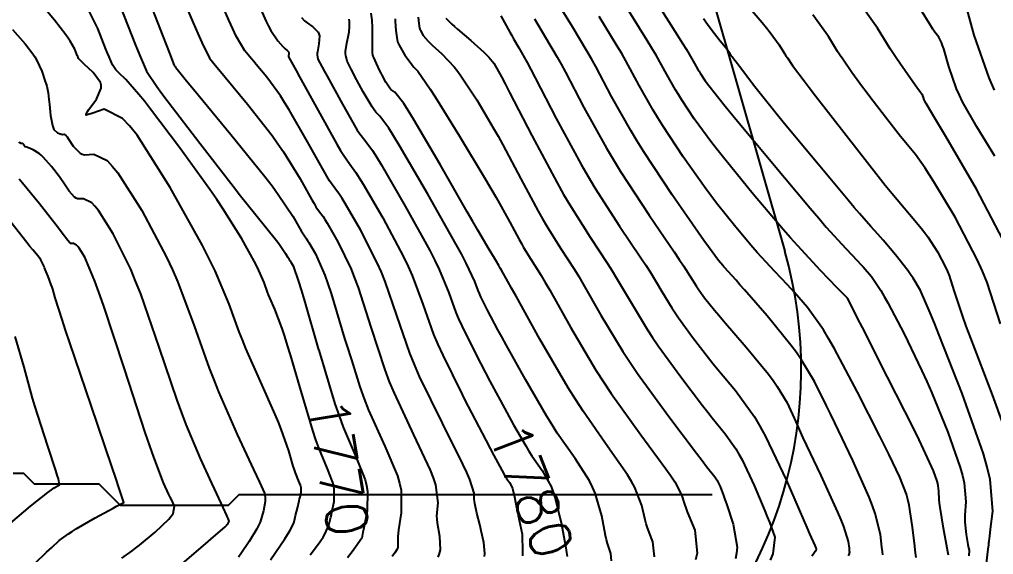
# Model space of a CAD drawing. Header units: metres. Extents: x 837117 to 838479, y 1189012 to 1191015.
# Drawn here: x 837875.6 to 837966.1, y 1189673.7 to 1189723.4 of the extents above; entities that cross this region are included whole.
import ezdxf

# ---------------------------------------------------------------- set-up
doc = ezdxf.new("R2010")
doc.units = ezdxf.units.M
doc.header["$LTSCALE"] = 0.3
for name, color, linetype in [('COTAS 10', 1, 'Continuous'), ('COTAS INT', 252, 'Continuous'), ('DRENAJE', 5, 'Continuous'), ('VIA1', 50, 'Continuous')]:
    doc.layers.add(name, color=color, linetype=linetype)
doc.styles.get("Standard").update_dxf_attribs({"font": 'simplex.shx'})

msp = doc.modelspace()

# ---------------------------------------------------------------- linework, layer by layer
at = {"layer": 'COTAS 10'}
for points in [[(837961.947, 1189673.668), (837961.892, 1189673.956), (837961.826, 1189674.312), (837961.494, 1189676.172), (837961.18, 1189678.101), (837961.124, 1189678.501), (837961.082, 1189678.843), (837961.043, 1189679.596), (837960.998, 1189680.114), (837960.952, 1189680.308), (837960.892, 1189680.525), (837960.553, 1189681.492), (837959.636, 1189683.504), (837959.212, 1189684.379), (837958.713, 1189685.392), (837956.293, 1189690.199), (837953.953, 1189694.796), (837953.504, 1189695.676), (837953.142, 1189696.385), (837952.55, 1189697.53), (837952.151, 1189697.944), (837951.909, 1189698.193), (837951.61, 1189698.5), (837950.058, 1189700.092), (837947.928, 1189702.378), (837947.265, 1189703.122), (837946.571, 1189703.914), (837943.801, 1189707.177), (837941.149, 1189710.429), (837940.53, 1189711.214), (837939.96, 1189711.95), (837938.319, 1189714.191), (837937.127, 1189715.99), (837936.841, 1189716.446), (837936.574, 1189716.885), (837935.77, 1189718.319), (837934.772, 1189720.091), (837934.383, 1189720.742), (837933.944, 1189721.464), (837931.953, 1189724.651)], [(837967.715, 1189701.616), (837964.56, 1189707.665), (837961.696, 1189712.537), (837961.137, 1189713.486), (837960.679, 1189714.262), (837959.873, 1189715.621), (837959.748, 1189715.842), (837959.72, 1189715.9), (837959.694, 1189715.957), (837959.626, 1189716.155), (837959.578, 1189716.312), (837959.566, 1189716.344), (837959.554, 1189716.371), (837959.516, 1189716.428), (837959.292, 1189716.719), (837959.164, 1189716.894), (837959.006, 1189717.11), (837958.197, 1189718.23), (837957.155, 1189719.745), (837956.851, 1189720.21), (837956.54, 1189720.695), (837955.361, 1189722.611), (837953.435, 1189725.334)], [(837884.999, 1189724.484), (837886.307, 1189721.179), (837886.584, 1189720.494), (837886.824, 1189719.908), (837887.386, 1189718.62), (837888.342, 1189717.205), (837888.831, 1189716.539), (837889.417, 1189715.753), (837892.343, 1189711.923), (837895.444, 1189707.929), (837896.141, 1189707.04), (837896.767, 1189706.245), (837898.444, 1189704.157), (837899.474, 1189702.88), (837899.693, 1189702.596), (837899.883, 1189702.343), (837900.328, 1189701.679), (837900.538, 1189701.303), (837900.58, 1189701.232), (837900.614, 1189701.174), (837900.68, 1189701.08), (837900.742, 1189700.996), (837900.775, 1189700.943), (837900.814, 1189700.878), (837901.012, 1189700.538), (837901.524, 1189699.084), (837901.761, 1189698.317), (837902.039, 1189697.391), (837903.39, 1189692.729), (837903.399, 1189692.702), (837904.91, 1189687.731), (837905.296, 1189686.594), (837905.667, 1189685.563), (837906.879, 1189682.729), (837907.711, 1189680.671), (837907.843, 1189680.129), (837907.931, 1189679.599), (837907.892, 1189677.787), (837907.622, 1189676.344), (837907.564, 1189676.046), (837907.515, 1189675.793), (837907.399, 1189675.25), (837906.831, 1189674.402), (837906.497, 1189673.957), (837906.086, 1189673.421)], [(837901.808, 1189723.609), (837902.091, 1189723.29), (837902.2, 1189723.195), (837902.321, 1189723.098), (837902.869, 1189722.726), (837903.339, 1189722.248), (837903.412, 1189722.084), (837903.46, 1189721.907), (837903.424, 1189721.153), (837903.288, 1189720.424), (837903.272, 1189720.262), (837903.266, 1189720.118), (837903.323, 1189719.742), (837903.722, 1189718.983), (837903.93, 1189718.597), (837904.182, 1189718.135), (837905.445, 1189715.831), (837906.728, 1189713.573), (837906.991, 1189713.139), (837907.214, 1189712.789), (837907.688, 1189712.217), (837908.395, 1189711.26), (837908.765, 1189710.667), (837909.211, 1189709.931), (837911.449, 1189706.09), (837913.731, 1189701.952), (837914.204, 1189701.03), (837914.608, 1189700.204), (837915.496, 1189698.029), (837916.152, 1189696.206), (837916.41, 1189695.603), (837916.701, 1189694.958), (837918.029, 1189692.27), (837919.311, 1189689.833), (837919.503, 1189689.467), (837919.886, 1189688.749), (837920.259, 1189688.055), (837921.517, 1189685.759), (837922.649, 1189683.81), (837922.942, 1189683.336), (837923.227, 1189682.89), (837924.183, 1189681.517), (837925.003, 1189680.03), (837925.202, 1189679.513), (837925.389, 1189678.95), (837925.963, 1189676.534), (837926.365, 1189674.331), (837926.444, 1189673.902), (837926.509, 1189673.551)], [(837915.221, 1189723.533), (837915.79, 1189722.978), (837916.023, 1189722.765), (837916.29, 1189722.526), (837917.531, 1189721.447), (837918.748, 1189720.367), (837919.001, 1189720.127), (837919.218, 1189719.913), (837919.695, 1189719.356), (837920.379, 1189718.089), (837920.726, 1189717.428), (837921.141, 1189716.632), (837923.209, 1189712.638), (837925.568, 1189708.229), (837926.167, 1189707.171), (837926.742, 1189706.184), (837928.623, 1189703.209), (837930.263, 1189700.736), (837930.687, 1189700.066), (837931.097, 1189699.402), (837932.468, 1189697.054), (837933.953, 1189694.602), (837934.435, 1189693.872), (837934.947, 1189693.119), (837937.054, 1189690.216), (837939.092, 1189687.553), (837939.562, 1189686.952), (837939.99, 1189686.41), (837941.192, 1189684.945), (837942.172, 1189683.551), (837942.459, 1189683.055), (837942.753, 1189682.511), (837943.873, 1189680.145), (837944.88, 1189677.78), (837945.103, 1189677.236), (837945.302, 1189676.739), (837945.819, 1189675.345), (837945.612, 1189673.785), (837945.356, 1189673.184)], [(837885.109, 1189673.396), (837886.06, 1189674.061), (837886.383, 1189674.307), (837886.731, 1189674.582), (837888.2, 1189675.799), (837889.471, 1189677.016), (837889.694, 1189677.29), (837889.861, 1189677.536), (837889.999, 1189678.199), (837889.703, 1189678.829), (837889.598, 1189679.055), (837889.481, 1189679.303), (837888.975, 1189680.387), (837888.067, 1189682.759), (837887.698, 1189683.82), (837887.278, 1189685.056), (837885.336, 1189690.978), (837883.388, 1189696.867), (837882.964, 1189698.082), (837882.59, 1189699.116), (837881.655, 1189701.348), (837881.122, 1189702.182), (837881.002, 1189702.335), (837880.892, 1189702.454), (837880.595, 1189702.6), (837880.38, 1189702.596), (837880.323, 1189702.621), (837880.267, 1189702.657), (837880.076, 1189702.877), (837879.558, 1189703.577), (837879.296, 1189703.914), (837878.984, 1189704.314), (837877.43, 1189706.279), (837875.866, 1189708.204), (837875.546, 1189708.58)]]:
    msp.add_lwpolyline(points, dxfattribs=at)
at = {"layer": 'COTAS INT'}
for points in [[(837932.12, 1189729.291), (837936.735, 1189721.978), (837937.196, 1189721.24), (837937.581, 1189720.617), (837938.342, 1189719.341), (837938.657, 1189718.779), (837938.761, 1189718.607), (837938.874, 1189718.428), (837939.341, 1189717.722), (837940.588, 1189716.118), (837941.191, 1189715.373), (837941.907, 1189714.497), (837945.425, 1189710.244), (837949.078, 1189705.896), (837949.88, 1189704.959), (837950.589, 1189704.139), (837952.393, 1189702.143), (837953.495, 1189700.991), (837953.762, 1189700.702), (837954.013, 1189700.426), (837954.784, 1189699.54), (837955.653, 1189698.238), (837955.966, 1189697.7), (837956.31, 1189697.086), (837957.816, 1189694.224), (837959.481, 1189690.777), (837959.925, 1189689.793), (837960.363, 1189688.796), (837961.886, 1189685.088), (837963.041, 1189681.79), (837963.246, 1189681.051), (837963.403, 1189680.387), (837963.556, 1189678.621), (837963.459, 1189677.379), (837963.457, 1189677.045), (837963.466, 1189676.716), (837963.59, 1189675.568), (837963.751, 1189674.667), (837963.783, 1189674.494), (837963.809, 1189674.355), (837963.861, 1189674.129), (837963.831, 1189673.601)], [(837889.529, 1189728.256), (837891.717, 1189723.108), (837892.155, 1189722.102), (837892.521, 1189721.278), (837893.237, 1189719.816), (837893.926, 1189718.996), (837894.276, 1189718.576), (837894.693, 1189718.072), (837896.773, 1189715.559), (837899.063, 1189712.631), (837899.613, 1189711.867), (837900.127, 1189711.123), (837901.68, 1189708.602), (837902.757, 1189706.679), (837902.97, 1189706.31), (837903.148, 1189706.013), (837903.483, 1189705.535), (837903.804, 1189705.101), (837903.971, 1189704.833), (837904.173, 1189704.499), (837905.187, 1189702.759), (837906.407, 1189700.232), (837906.738, 1189699.402), (837907.067, 1189698.516), (837908.232, 1189694.849), (837909.542, 1189690.861), (837909.963, 1189689.773), (837910.408, 1189688.693), (837912.222, 1189684.849), (837913.77, 1189681.566), (837914.046, 1189680.839), (837914.257, 1189680.191), (837914.471, 1189678.508), (837914.364, 1189677.325), (837914.372, 1189676.992), (837914.398, 1189676.657), (837914.627, 1189675.426), (837914.682, 1189674.169), (837914.598, 1189673.817), (837914.471, 1189673.464)], [(837918.826, 1189673.551), (837918.853, 1189673.81), (837918.763, 1189674.84), (837918.518, 1189675.927), (837918.448, 1189676.221), (837918.376, 1189676.514), (837918.108, 1189677.548), (837917.903, 1189678.455), (837917.871, 1189678.666), (837917.85, 1189678.861), (837917.863, 1189679.423), (837917.458, 1189680.693), (837917.174, 1189681.333), (837916.814, 1189682.099), (837914.894, 1189685.909), (837912.778, 1189690.258), (837912.296, 1189691.363), (837911.858, 1189692.426), (837910.654, 1189695.909), (837909.581, 1189699.079), (837909.227, 1189699.945), (837908.848, 1189700.805), (837907.274, 1189703.869), (837905.852, 1189706.31), (837905.569, 1189706.777), (837905.334, 1189707.154), (837904.885, 1189707.762), (837904.414, 1189708.433), (837904.166, 1189708.85), (837903.866, 1189709.366), (837902.356, 1189712.064), (837900.655, 1189715.021), (837900.235, 1189715.701), (837899.838, 1189716.32), (837898.586, 1189718.054), (837897.598, 1189719.243), (837897.366, 1189719.518), (837897.153, 1189719.771), (837896.535, 1189720.489), (837895.743, 1189721.874), (837895.42, 1189722.547), (837895.053, 1189723.345), (837893.351, 1189727.273)], [(837887.136, 1189726.401), (837888.915, 1189721.855), (837889.256, 1189720.985), (837889.532, 1189720.283), (837889.977, 1189719.151), (837890.027, 1189719.077), (837890.053, 1189719.042), (837890.083, 1189719.001), (837890.236, 1189718.802), (837891.116, 1189717.724), (837891.605, 1189717.13), (837892.2, 1189716.408), (837895.236, 1189712.729), (837898.391, 1189708.818), (837899.06, 1189707.949), (837899.641, 1189707.173), (837901.004, 1189705.141), (837901.647, 1189703.991), (837901.775, 1189703.771), (837901.881, 1189703.593), (837902.082, 1189703.308), (837902.273, 1189703.048), (837902.373, 1189702.888), (837902.494, 1189702.689), (837903.1, 1189701.649), (837903.965, 1189699.658), (837904.249, 1189698.859), (837904.553, 1189697.954), (837905.811, 1189693.789), (837906.018, 1189693.135), (837906.436, 1189691.806), (837907.226, 1189689.296), (837907.629, 1189688.184), (837908.037, 1189687.128), (837909.551, 1189683.789), (837910.725, 1189681.034), (837910.919, 1189680.346), (837911.056, 1189679.69), (837911.079, 1189677.593), (837910.818, 1189676.011), (837910.776, 1189675.68), (837910.747, 1189675.395), (837910.753, 1189674.753), (837910.768, 1189674.41), (837910.745, 1189674.314), (837910.71, 1189674.217), (837910.487, 1189673.865), (837910.218, 1189673.537)], [(837898.923, 1189673.217), (837900.24, 1189675.168), (837900.497, 1189675.569), (837900.707, 1189675.908), (837901.076, 1189676.629), (837901.167, 1189677.041), (837901.201, 1189677.186), (837901.24, 1189677.345), (837901.414, 1189678.028), (837901.59, 1189678.723), (837901.63, 1189678.889), (837901.665, 1189679.044), (837901.762, 1189679.506), (837901.771, 1189679.911), (837901.751, 1189680.029), (837901.722, 1189680.15), (837901.536, 1189680.609), (837901.243, 1189681.322), (837901.146, 1189681.602), (837901.042, 1189681.918), (837900.609, 1189683.361), (837899.923, 1189685.357), (837899.659, 1189686.022), (837899.363, 1189686.737), (837898.027, 1189689.724), (837896.635, 1189692.847), (837896.304, 1189693.647), (837895.996, 1189694.419), (837895.08, 1189696.973), (837893.775, 1189700.078), (837893.222, 1189701.198), (837892.587, 1189702.43), (837889.599, 1189707.818), (837886.509, 1189712.656), (837885.809, 1189713.542), (837885.176, 1189714.231), (837883.449, 1189715.078), (837882.413, 1189714.728), (837882.214, 1189714.662), (837882.054, 1189714.61), (837881.798, 1189714.531), (837881.792, 1189714.538), (837881.791, 1189714.539), (837881.789, 1189714.54), (837881.784, 1189714.54), (837881.779, 1189714.551), (837881.777, 1189714.56), (837881.775, 1189714.57), (837881.768, 1189714.626), (837881.914, 1189714.883), (837882.009, 1189715.021), (837882.128, 1189715.187), (837882.753, 1189716.026), (837883.179, 1189717.03), (837883.172, 1189717.301), (837883.112, 1189717.568), (837882.443, 1189718.503), (837881.612, 1189719.257), (837881.449, 1189719.409), (837881.316, 1189719.537), (837881.076, 1189719.794), (837880.993, 1189719.984), (837880.957, 1189720.07), (837880.917, 1189720.17), (837880.726, 1189720.652), (837880.298, 1189721.413), (837880.108, 1189721.69), (837879.887, 1189721.996), (837878.828, 1189723.338), (837877.406, 1189725.06)], [(837902.616, 1189673.702), (837903.464, 1189674.837), (837903.608, 1189675.03), (837903.812, 1189675.34), (837903.985, 1189675.626), (837904.357, 1189676.449), (837904.534, 1189677.188), (837904.585, 1189677.42), (837904.636, 1189677.665), (837904.827, 1189678.646), (837904.851, 1189679.755), (837904.797, 1189680.079), (837904.717, 1189680.41), (837904.208, 1189681.669), (837903.404, 1189683.62), (837903.139, 1189684.388), (837902.854, 1189685.254), (837901.669, 1189689.205), (837900.767, 1189692.267), (837900.515, 1189693.12), (837900.25, 1189693.964), (837900.008, 1189694.703), (837899.329, 1189696.507), (837898.856, 1189697.568), (837898.744, 1189697.84), (837898.639, 1189698.103), (837898.327, 1189698.971), (837897.85, 1189700.085), (837897.641, 1189700.503), (837897.398, 1189700.968), (837896.243, 1189703.041), (837894.522, 1189705.79), (837893.922, 1189706.681), (837893.268, 1189707.629), (837890.463, 1189711.519), (837887.777, 1189715.077), (837887.199, 1189715.815), (837886.692, 1189716.445), (837885.462, 1189717.827), (837884.811, 1189718.45), (837884.67, 1189718.602), (837884.546, 1189718.745), (837884.241, 1189719.187), (837883.912, 1189719.939), (837883.773, 1189720.277), (837883.613, 1189720.672), (837882.863, 1189722.568), (837881.659, 1189724.984)], [(837897.641, 1189725.178), (837898.524, 1189723.213), (837898.741, 1189722.783), (837898.947, 1189722.402), (837899.59, 1189721.438), (837900.071, 1189720.905), (837900.175, 1189720.796), (837900.266, 1189720.704), (837900.487, 1189720.51), (837900.591, 1189720.412), (837900.608, 1189720.38), (837900.619, 1189720.347), (837900.617, 1189720.208), (837900.593, 1189720.076), (837900.59, 1189720.047), (837900.589, 1189720.021), (837900.599, 1189719.954), (837901.033, 1189719.159), (837901.299, 1189718.674), (837901.629, 1189718.075), (837903.345, 1189714.957), (837905.091, 1189711.843), (837905.439, 1189711.247), (837905.729, 1189710.766), (837906.287, 1189709.99), (837906.865, 1189709.207), (837907.167, 1189708.722), (837907.532, 1189708.121), (837909.361, 1189704.98), (837911.289, 1189701.379), (837911.715, 1189700.487), (837912.095, 1189699.641), (837913.075, 1189696.969), (837914.083, 1189694.167), (837914.48, 1189693.239), (837914.927, 1189692.247), (837916.74, 1189688.58), (837916.969, 1189688.114), (837918.941, 1189684.334), (837919.345, 1189683.563), (837919.687, 1189682.912), (837920.41, 1189681.555), (837920.715, 1189681.029), (837920.795, 1189680.901), (837920.871, 1189680.781), (837921.13, 1189680.41), (837921.351, 1189680.008), (837921.405, 1189679.868), (837921.455, 1189679.716), (837921.61, 1189679.064), (837921.801, 1189678.09), (837921.873, 1189677.736), (837921.955, 1189677.344), (837922.32, 1189675.623), (837922.332, 1189673.937), (837922.334, 1189673.589)], [(837955.854, 1189673.698), (837955.809, 1189673.993), (837955.786, 1189674.177), (837955.759, 1189674.404), (837955.626, 1189675.593), (837955.134, 1189677.544), (837954.881, 1189678.253), (837954.577, 1189679.033), (837953.058, 1189682.459), (837951.388, 1189685.956), (837950.989, 1189686.782), (837950.618, 1189687.546), (837949.505, 1189689.79), (837948.259, 1189691.844), (837947.803, 1189692.488), (837947.299, 1189693.165), (837945.079, 1189695.881), (837942.985, 1189698.294), (837942.561, 1189698.781), (837942.203, 1189699.188), (837941.474, 1189700), (837941.157, 1189700.341), (837941.059, 1189700.45), (837940.957, 1189700.567), (837940.552, 1189701.043), (837939.633, 1189702.292), (837939.207, 1189702.896), (837938.706, 1189703.612), (837936.275, 1189707.128), (837933.634, 1189711.114), (837933.001, 1189712.126), (837932.41, 1189713.097), (837930.628, 1189716.275), (837929.154, 1189719.038), (837928.756, 1189719.748), (837928.363, 1189720.435), (837926.983, 1189722.717), (837925.628, 1189724.923)], [(837942.786, 1189725.302), (837944.638, 1189723.129), (837945.034, 1189722.644), (837945.379, 1189722.208), (837946.204, 1189721.054), (837946.697, 1189720.258), (837946.833, 1189720.047), (837946.969, 1189719.841), (837947.457, 1189719.135), (837948.516, 1189717.73), (837949.01, 1189717.084), (837949.592, 1189716.326), (837952.424, 1189712.66), (837955.396, 1189708.865), (837956.068, 1189708.026), (837956.673, 1189707.279), (837958.312, 1189705.345), (837959.45, 1189703.992), (837959.739, 1189703.611), (837960.017, 1189703.228), (837960.927, 1189701.82), (837961.671, 1189700.405), (837961.843, 1189700.016), (837962.002, 1189699.63), (837962.454, 1189698.246), (837963.216, 1189695.922), (837963.571, 1189694.943), (837963.987, 1189693.818), (837966.007, 1189688.544), (837967.918, 1189683.247)], [(837963.481, 1189725.027), (837964.306, 1189721.96), (837965.683, 1189718.005), (837966.194, 1189716.856)], [(837934.611, 1189673.497), (837934.469, 1189674.895), (837933.962, 1189676.21), (837933.844, 1189676.577), (837933.735, 1189676.945), (837933.426, 1189678.282), (837932.796, 1189679.936), (837932.485, 1189680.504), (837932.115, 1189681.118), (837930.288, 1189683.732), (837927.974, 1189687.044), (837927.297, 1189688.098), (837926.605, 1189689.212), (837923.973, 1189693.732), (837921.76, 1189697.702), (837921.331, 1189698.469), (837920.982, 1189699.092), (837920.384, 1189700.143), (837920.301, 1189700.276), (837920.275, 1189700.32), (837920.248, 1189700.367), (837920.143, 1189700.563), (837919.938, 1189700.925), (837919.849, 1189701.076), (837919.745, 1189701.249), (837919.253, 1189702.059), (837918.196, 1189703.849), (837917.737, 1189704.64), (837917.206, 1189705.56), (837914.685, 1189709.949), (837912.222, 1189714.159), (837911.727, 1189714.966), (837911.313, 1189715.617), (837910.492, 1189716.672), (837910.184, 1189716.835), (837910.094, 1189716.924), (837910.001, 1189717.032), (837909.647, 1189717.579), (837909.288, 1189718.254), (837909.192, 1189718.443), (837909.098, 1189718.632), (837908.771, 1189719.32), (837908.52, 1189719.892), (837908.474, 1189720.008), (837908.438, 1189720.105), (837908.391, 1189720.304), (837908.406, 1189720.593), (837908.409, 1189720.747), (837908.411, 1189720.933), (837908.414, 1189721.873), (837908.391, 1189722.9), (837908.377, 1189723.141), (837908.359, 1189723.364), (837908.265, 1189724.011)], [(837920.331, 1189723.739), (837921.154, 1189722.25), (837921.344, 1189721.914), (837921.518, 1189721.609), (837922.013, 1189720.783), (837922.782, 1189719.405), (837923.13, 1189718.754), (837923.535, 1189717.985), (837925.486, 1189714.231), (837927.806, 1189709.949), (837928.445, 1189708.846), (837929.082, 1189707.78), (837931.369, 1189704.231), (837933.357, 1189701.284), (837933.805, 1189700.598), (837934.209, 1189699.968), (837935.3, 1189698.162), (837936.226, 1189696.631), (837936.527, 1189696.176), (837936.847, 1189695.706), (837938.162, 1189693.894), (837939.651, 1189691.981), (837940.081, 1189691.447), (837940.518, 1189690.912), (837942.162, 1189688.964), (837943.911, 1189686.498), (837944.415, 1189685.636), (837944.928, 1189684.695), (837946.853, 1189680.651), (837948.466, 1189676.948), (837948.782, 1189676.224), (837949.042, 1189675.629), (837949.511, 1189674.568), (837949.592, 1189674.39), (837949.608, 1189674.352), (837949.621, 1189674.32), (837949.644, 1189674.247), (837949.648, 1189674.215), (837949.649, 1189674.209), (837949.649, 1189674.204), (837949.651, 1189674.196), (837949.647, 1189674.185), (837949.644, 1189674.178), (837949.641, 1189674.17), (837949.623, 1189674.125), (837949.601, 1189674.073), (837949.589, 1189674.049), (837949.566, 1189674.011), (837949.357, 1189673.724), (837949.234, 1189673.555)], [(837966.797, 1189695.141), (837965.545, 1189698.974), (837965.106, 1189700.046), (837964.628, 1189701.121), (837962.568, 1189705.042), (837960.59, 1189708.341), (837960.164, 1189709.024), (837959.79, 1189709.608), (837958.876, 1189710.889), (837958.102, 1189711.802), (837957.816, 1189712.155), (837957.499, 1189712.551), (837956.095, 1189714.343), (837954.637, 1189716.243), (837954.285, 1189716.706), (837953.957, 1189717.143), (837952.961, 1189718.496), (837952.111, 1189719.724), (837951.875, 1189720.082), (837951.639, 1189720.448), (837950.782, 1189721.833), (837949.349, 1189723.838)], [(837966.254, 1189710.716), (837964.572, 1189713.442), (837963.254, 1189715.763), (837962.957, 1189716.378), (837962.689, 1189716.981), (837961.966, 1189719.057), (837961.502, 1189720.689), (837961.397, 1189721.011), (837961.302, 1189721.278), (837961.047, 1189721.774), (837960.673, 1189722.25), (837960.504, 1189722.503), (837960.307, 1189722.81), (837959.358, 1189724.359)], [(837930.626, 1189673.133), (837930.557, 1189673.813), (837930.259, 1189674.736), (837930.169, 1189675.093), (837930.075, 1189675.495), (837929.712, 1189677.312), (837929.099, 1189679.407), (837928.848, 1189679.984), (837928.562, 1189680.559), (837927.235, 1189682.625), (837925.582, 1189685), (837925.09, 1189685.771), (837924.582, 1189686.591), (837922.625, 1189689.962), (837920.832, 1189693.199), (837920.428, 1189693.934), (837920.065, 1189694.6), (837919.089, 1189696.426), (837918.475, 1189697.669), (837918.34, 1189697.967), (837918.221, 1189698.246), (837917.918, 1189699.089), (837917.122, 1189700.767), (837916.693, 1189701.572), (837916.172, 1189702.526), (837913.536, 1189707.2), (837910.89, 1189711.742), (837910.363, 1189712.611), (837909.926, 1189713.313), (837909.09, 1189714.444), (837908.699, 1189714.812), (837908.542, 1189715.032), (837908.364, 1189715.302), (837907.546, 1189716.705), (837906.735, 1189718.195), (837906.561, 1189718.52), (837906.41, 1189718.807), (837906.047, 1189719.531), (837905.91, 1189720.078), (837905.901, 1189720.254), (837905.904, 1189720.44), (837906.019, 1189721.204), (837906.177, 1189721.947), (837906.207, 1189722.121), (837906.232, 1189722.281), (837906.27, 1189722.746), (837906.262, 1189723.082), (837906.258, 1189723.161), (837906.252, 1189723.233), (837906.221, 1189723.445)], [(837910.496, 1189723.466), (837910.52, 1189723.228), (837910.558, 1189722.376), (837910.688, 1189721.515), (837910.77, 1189721.27), (837910.872, 1189721.023), (837911.406, 1189720.108), (837911.994, 1189719.312), (837912.131, 1189719.14), (837912.256, 1189718.988), (837912.611, 1189718.612), (837913.375, 1189717.541), (837913.758, 1189716.95), (837914.215, 1189716.232), (837916.484, 1189712.577), (837918.877, 1189708.622), (837919.412, 1189707.715), (837919.892, 1189706.889), (837921.165, 1189704.588), (837922.022, 1189702.987), (837922.239, 1189702.603), (837922.448, 1189702.245), (837923.131, 1189701.165), (837924.075, 1189699.64), (837924.449, 1189699.001), (837924.872, 1189698.268), (837926.805, 1189694.839), (837929.177, 1189690.847), (837929.876, 1189689.759), (837930.594, 1189688.679), (837933.341, 1189684.839), (837935.669, 1189681.677), (837936.122, 1189681.023), (837936.493, 1189680.465), (837937.14, 1189679.253), (837937.396, 1189678.394), (837937.519, 1189678.06), (837937.665, 1189677.684), (837938.382, 1189675.977), (837938.596, 1189673.86), (837938.425, 1189673.227)], [(837912.648, 1189723.616), (837912.702, 1189723.042), (837912.766, 1189722.619), (837912.806, 1189722.5), (837912.856, 1189722.379), (837913.117, 1189721.931), (837913.581, 1189721.39), (837913.759, 1189721.21), (837913.958, 1189721.017), (837914.856, 1189720.214), (837915.982, 1189719.022), (837916.326, 1189718.585), (837916.683, 1189718.101), (837918.089, 1189715.966), (837919.628, 1189713.355), (837920.069, 1189712.571), (837920.517, 1189711.761), (837922.187, 1189708.613), (837923.795, 1189705.608), (837924.203, 1189704.887), (837924.595, 1189704.214), (837925.877, 1189702.187), (837927.169, 1189700.188), (837927.568, 1189699.533), (837927.984, 1189698.835), (837929.636, 1189695.947), (837931.68, 1189692.573), (837932.343, 1189691.568), (837933.048, 1189690.533), (837935.947, 1189686.538), (837938.534, 1189683.125), (837939.042, 1189682.457), (837939.461, 1189681.908), (837940.223, 1189680.925), (837940.406, 1189680.664), (837940.46, 1189680.571), (837940.515, 1189680.469), (837940.724, 1189680.027), (837941.044, 1189679.189), (837941.168, 1189678.837), (837941.308, 1189678.434), (837941.944, 1189676.547), (837942.292, 1189674.414), (837942.25, 1189673.856), (837942.148, 1189673.312)], [(837923.464, 1189723.466), (837924.498, 1189721.75), (837925.573, 1189719.92), (837925.943, 1189719.251), (837926.344, 1189718.511), (837928.057, 1189715.253), (837930.153, 1189711.458), (837930.796, 1189710.379), (837931.466, 1189709.289), (837934.115, 1189705.253), (837936.451, 1189701.832), (837936.924, 1189701.131), (837937.321, 1189700.535), (837938.131, 1189699.269), (837938.5, 1189698.661), (837938.619, 1189698.479), (837938.746, 1189698.293), (837939.269, 1189697.572), (837940.21, 1189696.409), (837940.6, 1189695.943), (837941.047, 1189695.414), (837943.131, 1189692.984), (837945.207, 1189690.465), (837945.649, 1189689.879), (837946.033, 1189689.342), (837946.939, 1189687.808), (837947.742, 1189686.034), (837948.06, 1189685.346), (837948.421, 1189684.573), (837950.072, 1189681.071), (837951.636, 1189677.658), (837951.941, 1189676.942), (837952.192, 1189676.324), (837952.635, 1189674.92), (837952.704, 1189674.31), (837952.718, 1189674.193), (837952.729, 1189674.099), (837952.752, 1189673.947), (837952.678, 1189673.735), (837952.628, 1189673.602)], [(837958.956, 1189673.449), (837958.889, 1189673.888), (837958.855, 1189674.16), (837958.815, 1189674.499), (837958.617, 1189676.266), (837958.289, 1189678.314), (837958.168, 1189678.828), (837958.034, 1189679.32), (837957.438, 1189680.908), (837956.418, 1189682.993), (837956.017, 1189683.799), (837955.564, 1189684.705), (837953.498, 1189688.799), (837951.323, 1189692.891), (837950.801, 1189693.795), (837950.315, 1189694.6), (837948.849, 1189696.678), (837947.631, 1189698.058), (837947.3, 1189698.422), (837946.972, 1189698.778), (837945.811, 1189700), (837944.559, 1189701.342), (837944.173, 1189701.775), (837943.771, 1189702.233), (837942.177, 1189704.11), (837940.391, 1189706.36), (837939.868, 1189707.055), (837939.333, 1189707.781), (837937.297, 1189710.659), (837935.381, 1189713.552), (837934.921, 1189714.286), (837934.492, 1189714.991), (837933.199, 1189717.297), (837931.963, 1189719.564), (837931.569, 1189720.245), (837931.154, 1189720.949), (837929.468, 1189723.684)], [(837965.494, 1189672.885), (837965.627, 1189674.211), (837965.683, 1189674.628), (837965.694, 1189674.716), (837965.703, 1189674.793), (837965.723, 1189674.972), (837965.783, 1189675.461), (837965.818, 1189675.734), (837965.861, 1189676.066), (837966.085, 1189677.762), (837965.813, 1189680.704), (837965.544, 1189681.822), (837965.192, 1189683.072), (837963.219, 1189688.684), (837961.09, 1189694.088), (837960.639, 1189695.207), (837960.248, 1189696.162), (837959.338, 1189698.249), (837958.667, 1189699.376), (837958.427, 1189699.725), (837958.163, 1189700.091), (837957.017, 1189701.55), (837955.876, 1189702.908), (837955.616, 1189703.211), (837955.38, 1189703.481), (837954.729, 1189704.195), (837953.676, 1189705.389), (837953.188, 1189705.963), (837952.613, 1189706.642), (837949.825, 1189709.976), (837946.87, 1189713.55), (837946.19, 1189714.382), (837945.571, 1189715.145), (837943.834, 1189717.329), (837942.727, 1189718.761), (837942.505, 1189719.049), (837942.32, 1189719.291), (837941.954, 1189719.773), (837941.826, 1189719.958), (837941.79, 1189720.012), (837941.754, 1189720.068), (837941.625, 1189720.276), (837941.409, 1189720.579), (837941.319, 1189720.693), (837941.215, 1189720.82), (837940.73, 1189721.389), (837939.881, 1189722.491), (837939.549, 1189722.955), (837939.173, 1189723.486)], [(837874.937, 1189722.472), (837876.1, 1189721.14), (837876.835, 1189720.21), (837877.01, 1189719.939), (837877.172, 1189719.663), (837877.653, 1189718.616), (837877.987, 1189717.648), (837878.056, 1189717.42), (837878.115, 1189717.21), (837878.243, 1189716.6), (837878.317, 1189715.978), (837878.341, 1189715.761), (837878.367, 1189715.524), (837878.473, 1189714.508), (837878.645, 1189713.562), (837878.711, 1189713.37), (837878.787, 1189713.207), (837879.127, 1189712.873), (837879.463, 1189712.77), (837879.534, 1189712.754), (837879.597, 1189712.744), (837879.747, 1189712.751), (837879.93, 1189712.61), (837880.014, 1189712.506), (837880.112, 1189712.373), (837880.585, 1189711.66), (837881.222, 1189711), (837881.424, 1189710.902), (837881.637, 1189710.84), (837882.498, 1189710.919), (837883.748, 1189710.305), (837884.206, 1189709.806), (837884.714, 1189709.165), (837886.951, 1189705.661), (837889.254, 1189701.325), (837889.803, 1189700.159), (837890.313, 1189699.008), (837891.832, 1189694.975), (837893.215, 1189691.031), (837893.639, 1189689.936), (837894.08, 1189688.84), (837895.823, 1189684.871), (837897.344, 1189681.618), (837897.895, 1189680.439), (837898.365, 1189679.434), (837898.432, 1189679.009), (837898.427, 1189678.84), (837898.413, 1189678.649), (837898.277, 1189677.775), (837897.952, 1189676.717), (837897.818, 1189676.411), (837897.664, 1189676.099), (837896.951, 1189674.924), (837896.151, 1189673.771), (837895.944, 1189673.473)], [(837890.484, 1189672.681), (837893.11, 1189674.921), (837893.617, 1189675.354), (837894.028, 1189675.706), (837894.717, 1189676.298), (837894.778, 1189676.36), (837894.794, 1189676.377), (837894.808, 1189676.394), (837894.855, 1189676.454), (837894.899, 1189676.517), (837894.912, 1189676.536), (837894.926, 1189676.555), (837894.978, 1189676.631), (837895.025, 1189676.707), (837895.035, 1189676.728), (837895.044, 1189676.748), (837895.065, 1189676.817), (837894.989, 1189677.055), (837894.936, 1189677.181), (837894.87, 1189677.334), (837894.517, 1189678.103), (837893.923, 1189679.37), (837893.705, 1189679.835), (837893.464, 1189680.351), (837892.399, 1189682.629), (837891.074, 1189685.799), (837890.668, 1189686.878), (837890.247, 1189688.043), (837888.584, 1189692.976), (837886.85, 1189697.937), (837886.383, 1189699.12), (837885.922, 1189700.22), (837884.303, 1189703.505), (837882.918, 1189705.674), (837882.604, 1189706.071), (837882.32, 1189706.379), (837881.546, 1189706.759), (837880.988, 1189706.751), (837880.84, 1189706.814), (837880.695, 1189706.907), (837880.196, 1189707.481), (837879.651, 1189708.293), (837879.478, 1189708.535), (837879.294, 1189708.786), (837878.547, 1189709.755), (837877.792, 1189710.616), (837877.603, 1189710.798), (837877.422, 1189710.955), (837876.843, 1189711.321), (837876.418, 1189711.486), (837876.335, 1189711.516), (837876.267, 1189711.541), (837876.148, 1189711.575), (837876.123, 1189711.582), (837876.116, 1189711.589), (837876.108, 1189711.598), (837876.075, 1189711.65), (837876.04, 1189711.715), (837876.03, 1189711.732), (837876.02, 1189711.75), (837875.983, 1189711.811), (837875.921, 1189711.862), (837875.895, 1189711.873), (837875.865, 1189711.882), (837875.728, 1189711.905), (837875.587, 1189712.001), (837875.556, 1189712.057)], [(837877.012, 1189672.898), (837878.097, 1189673.927), (837878.353, 1189674.167), (837878.589, 1189674.388), (837879.28, 1189675.022), (837880.136, 1189675.652), (837880.477, 1189675.869), (837880.862, 1189676.106), (837882.627, 1189677.115), (837884.284, 1189678.024), (837884.602, 1189678.197), (837884.858, 1189678.337), (837885.275, 1189678.555), (837884.819, 1189679.933), (837884.526, 1189680.804), (837884.16, 1189681.886), (837882.236, 1189687.561), (837880.269, 1189693.39), (837879.875, 1189694.57), (837879.547, 1189695.562), (837878.91, 1189697.576), (837878.683, 1189698.354), (837878.613, 1189698.567), (837878.541, 1189698.778), (837878.255, 1189699.532), (837877.985, 1189700.188), (837877.923, 1189700.337), (837877.866, 1189700.473), (837877.706, 1189700.846), (837877.57, 1189701.106), (837877.528, 1189701.17), (837877.485, 1189701.23), (837877.313, 1189701.421), (837876.812, 1189702.009), (837876.561, 1189702.32), (837876.261, 1189702.696), (837874.772, 1189704.59)], [(837874.751, 1189676.64), (837876.61, 1189678.203), (837878.226, 1189679.481), (837878.545, 1189679.723), (837878.808, 1189679.915), (837879.293, 1189680.205), (837879.201, 1189680.738), (837879.101, 1189681.085), (837878.967, 1189681.518), (837878.215, 1189683.799), (837877.288, 1189686.651), (837877.046, 1189687.443), (837876.809, 1189688.236), (837876.005, 1189691.111), (837875.171, 1189693.964)]]:
    msp.add_lwpolyline(points, dxfattribs=at)
at = {"layer": 'DRENAJE'}
msp.add_polyline3d([(837939.967, 1189679.261, 0), (837938.967, 1189679.261, 0), (837937.968, 1189679.261, 0), (837936.968, 1189679.261, 0), (837935.968, 1189679.261, 0), (837934.969, 1189679.261, 0), (837933.969, 1189679.261, 0), (837932.969, 1189679.261, 0), (837931.97, 1189679.261, 0), (837930.97, 1189679.261, 0), (837929.97, 1189679.261, 0), (837928.971, 1189679.261, 0), (837927.971, 1189679.261, 0), (837926.971, 1189679.261, 0), (837925.972, 1189679.261, 0), (837924.972, 1189679.261, 0), (837923.972, 1189679.261, 0), (837922.973, 1189679.261, 0), (837921.973, 1189679.261, 0), (837920.973, 1189679.261, 0), (837919.974, 1189679.261, 0), (837918.974, 1189679.261, 0), (837917.974, 1189679.261, 0), (837916.975, 1189679.261, 0), (837915.975, 1189679.261, 0), (837914.975, 1189679.261, 0), (837913.976, 1189679.261, 0), (837912.976, 1189679.261, 0), (837911.976, 1189679.261, 0), (837910.977, 1189679.261, 0), (837909.977, 1189679.261, 0), (837908.977, 1189679.261, 0), (837907.978, 1189679.261, 0), (837906.978, 1189679.261, 0), (837905.978, 1189679.261, 0), (837904.979, 1189679.261, 0), (837903.979, 1189679.261, 0), (837902.979, 1189679.261, 0), (837901.98, 1189679.261, 0), (837900.98, 1189679.261, 0), (837899.98, 1189679.261, 0), (837898.981, 1189679.261, 0), (837897.981, 1189679.261, 0), (837896.981, 1189679.261, 0), (837895.982, 1189679.261, 0), (837894.982, 1189678.261, 0), (837893.982, 1189678.261, 0), (837892.983, 1189678.261, 0), (837891.983, 1189678.261, 0), (837890.983, 1189678.261, 0), (837889.984, 1189678.261, 0), (837888.984, 1189678.261, 0), (837887.985, 1189678.261, 0), (837886.985, 1189678.261, 0), (837885.985, 1189678.261, 0), (837884.986, 1189678.261, 0), (837883.986, 1189679.261, 0), (837882.986, 1189680.26, 0), (837881.987, 1189680.26, 0), (837880.987, 1189680.26, 0), (837879.987, 1189680.26, 0), (837878.988, 1189680.26, 0), (837877.988, 1189680.26, 0), (837876.988, 1189680.26, 0), (837875.989, 1189681.26, 0), (837874.989, 1189681.26, 0)], dxfattribs=at)
at = {"layer": 'VIA1'}
msp.add_line((837884.147, 1189920.704), (837946.721, 1189701.894), dxfattribs=at)
msp.add_arc((837908.262, 1189690.896), 40, 311.08049, 15.95913, dxfattribs=at)

# ---------------------------------------------------------------- texts
at = {"layer": 'COTAS 10', "char_height": 3.8, "attachment_point": 7}
for s, insert, rotation in [('1770', (837902.256, 1189687.964), 279.39762), ('1780', (837919.085, 1189685.101), 290.90748)]:
    msp.add_mtext(s, dxfattribs=dict(at, insert=insert, rotation=rotation))

doc.saveas('drawing.dxf')
